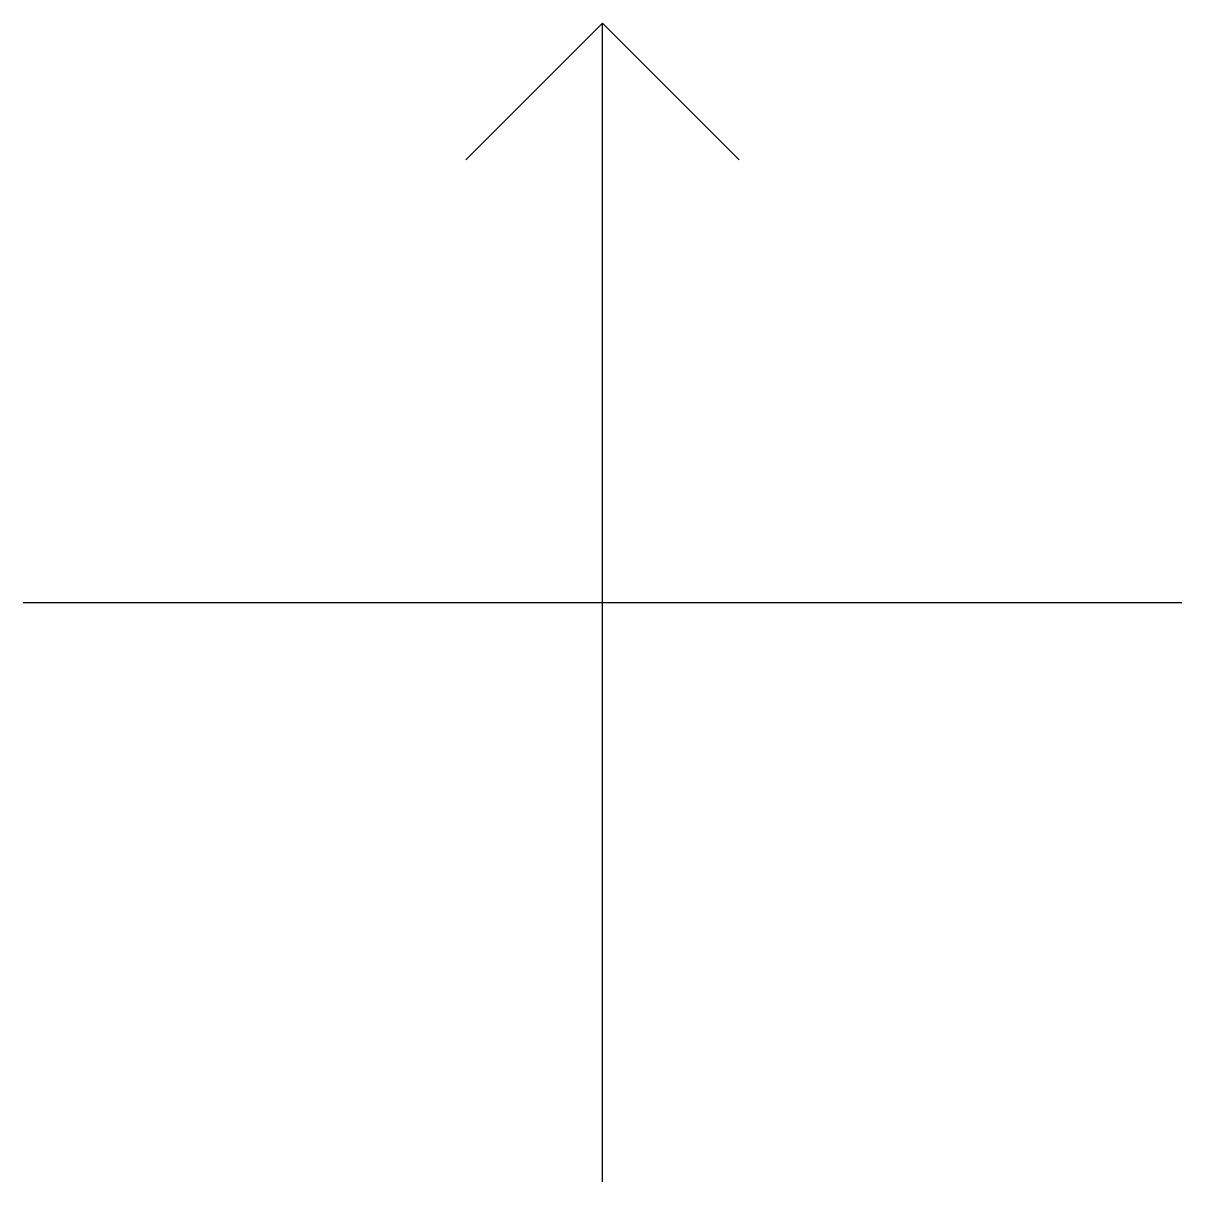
# Model space of a CAD drawing. Extents: x -629.77 to -623.77, y -120.09 to -114.09.
import ezdxf

# ---------------------------------------------------------------- set-up
doc = ezdxf.new("R2010")
doc.units = 0

msp = doc.modelspace()

# ---------------------------------------------------------------- linework, layer by layer
for p, q in [((-626.7717, -114.0941), (-627.4788, -114.8012)), ((-626.7717, -114.0941), (-626.0646, -114.8012)), ((-626.7717, -120.0941), (-626.7717, -114.0941)), ((-629.7717, -117.0941), (-623.7717, -117.0941))]:
    msp.add_line(p, q)

doc.saveas('drawing.dxf')
